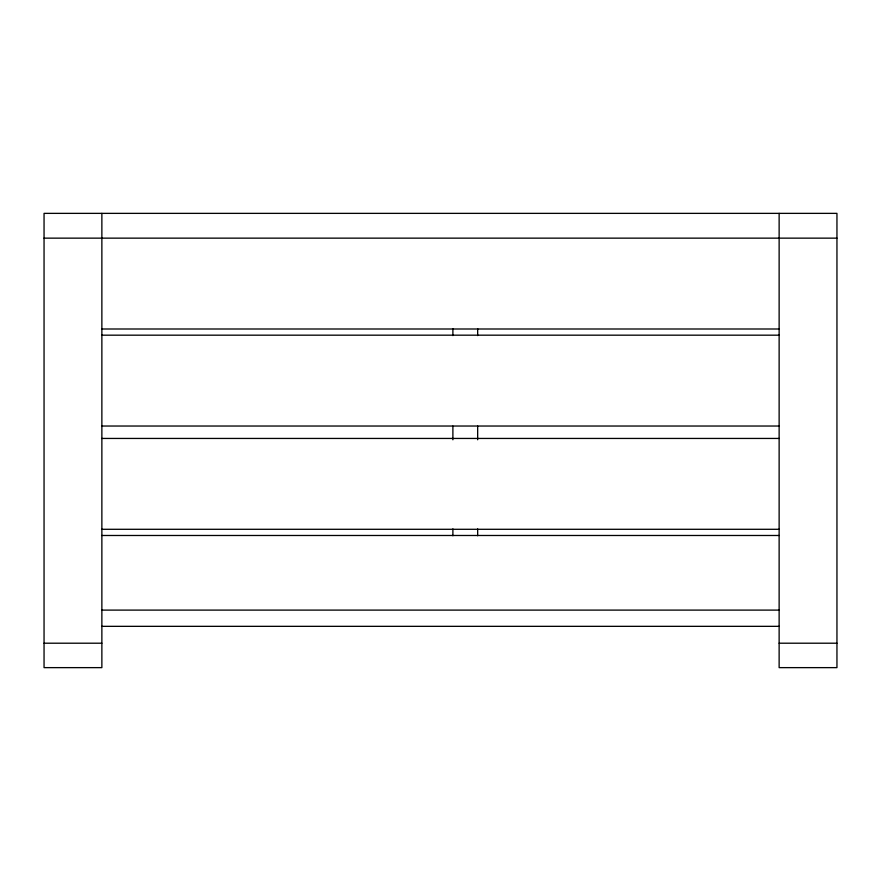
<?xml version="1.0" encoding="UTF-8"?>
<svg xmlns="http://www.w3.org/2000/svg" width="881" height="881" viewBox="0 0 881 881"><rect width="100%" height="100%" fill="white"/><g stroke="black" fill="none" stroke-linecap="round" stroke-linejoin="round"><path stroke-width="1.32" d="M44.05 238.145L836.95 238.145M101.866 328.998L779.134 328.998M101.866 335.176L779.134 335.176M101.866 426.03L779.134 426.03M101.866 438.441L779.134 438.441M101.866 529.294L779.134 529.294M101.866 535.483L779.134 535.483M101.866 610.104L779.134 610.104M101.866 626.336L779.134 626.336M44.05 643.207L101.866 643.207M779.134 643.207L836.95 643.207M779.134 213.367L779.134 667.633L836.95 667.633L836.95 213.367L44.05 213.367L44.05 667.633L101.866 667.633L101.866 213.367M477.667 328.734L477.667 335.584M477.667 426.074L477.667 439.784M477.667 528.897L477.667 535.747M452.889 328.734L452.889 335.584M452.889 426.074L452.889 439.784M452.889 528.897L452.889 535.747"/></g></svg>
